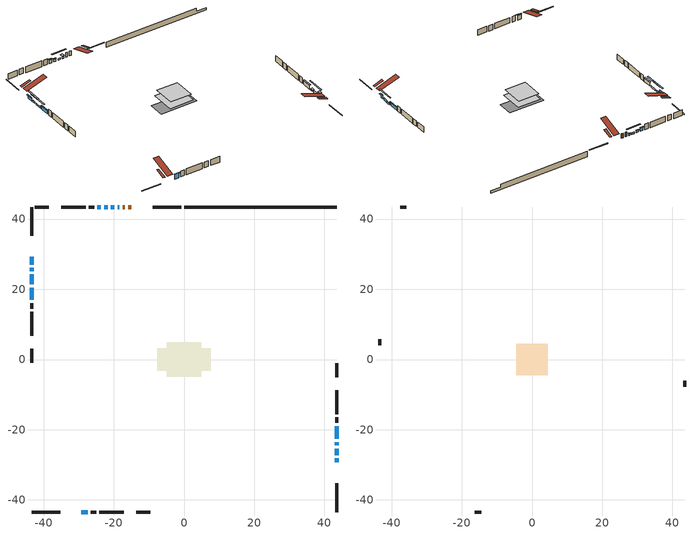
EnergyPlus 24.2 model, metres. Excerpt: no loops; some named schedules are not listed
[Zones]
conditioned space
 floor adiabatic (AdiabaticFloorConstruction): -4.94,-4.94 -4.94,4.94 4.94,4.94 4.94,-4.94 z1.06
 floor foundation (Slab1 construction): -7.62,-3.2 -7.62,3.2 7.62,3.2 7.62,-3.2 z-1.3
 wall outside (RimJoist1 construction): -0.79,43.42 -8.91,43.42 / -43.42,-43.42 -35.3,-43.42 / -43.42,43.42 -43.42,35.3 / 43.42,-43.42 43.42,-35.3 z1.06:1.36
 wall outside (AdiabaticWallConstruction 1): -15.02,43.42 -15.89,43.42 / -16.82,43.42 -17.46,43.42 z1.06:3.09
 wall outside (AdiabaticWallConstruction): 43.42,-29.19 43.42,-28.12 z1.06:2.71; -43.42,29.19 -43.42,27 z1.06:2.38; -29.19,-43.42 -27.46,-43.42 z1.06:3.07; -18.38,43.42 -18.92,43.42 z1.06:1.95; 43.42,-27.19 43.42,-25.36 / -21.74,43.42 -22.71,43.42 z1.06:2.03; -19.84,43.42 -20.81,43.42 z1.06:1.77; -43.42,26.08 -43.42,25.14 z1.06:1.82; -43.42,24.21 -43.42,21.36 z1.06:1.62; 43.42,-24.44 43.42,-23.54 z1.06:1.48; 43.42,-22.62 43.42,-18.96 / -23.64,43.42 -24.63,43.42 z1.06:2.58; -43.42,20.43 -43.42,16.97 z1.06:2.61
 wall outside (Wall1 construction): -25.56,43.42 -27.08,43.42 / -26.53,-43.42 -25,-43.42 / -43.42,16.05 -43.42,14.52 / 43.42,-18.03 43.42,-16.5 z1.06:3.5
 wall outside (Wall2 construction): -28.01,43.42 -34.9,43.42 / -24.07,-43.42 -17.19,-43.42 / -43.42,13.59 -43.42,6.7 / 43.42,-15.57 43.42,-8.69 z1.06:3.5
 wall outside (Wall4 construction): -38.5,43.42 -42.49,43.42 / -13.59,-43.42 -9.6,-43.42 / -43.42,3.1 -43.42,-0.89 / 43.42,-5.09 43.42,-1.1 z1.06:3.5
 wall foundation (FoundationWall1 construction): 0.14,43.42,-1.3 0.14,43.42,1.06 39.09,43.42,1.06 39.09,43.42,-0.34 43.42,43.42,-0.34 43.42,43.42,-1.3
 window (WindowConstruction 7): 43.42,-29.19 43.42,-28.12 z1.06:2.71
 window (WindowConstruction 5): -43.42,29.19 -43.42,27 z1.06:2.38
 window (WindowConstruction 6): -29.19,-43.42 -27.46,-43.42 z1.06:3.07
 window (WindowConstruction 12): -18.38,43.42 -18.92,43.42 z1.06:1.95
 window (WindowConstruction 8): 43.42,-27.19 43.42,-25.36 z1.06:2.03
 window (WindowConstruction 9): -19.85,43.42 -20.81,43.42 z1.06:1.77
 window (WindowConstruction 10): -43.42,26.08 -43.42,25.14 z1.06:1.82
 window (WindowConstruction 11): -43.42,24.21 -43.42,21.36 z1.06:1.62
 window (WindowConstruction): 43.42,-24.43 43.42,-23.54 z1.06:1.48
 window (WindowConstruction 1): 43.42,-22.61 43.42,-18.96 z1.06:2.58
 window (WindowConstruction 2): -21.74,43.42 -22.71,43.42 z1.06:2.03
 window (WindowConstruction 3): -23.64,43.42 -24.63,43.42 z1.06:2.58
 window (WindowConstruction 4): -43.42,20.43 -43.42,16.97 z1.06:2.61
 door (Door): -15.03,43.42 -15.89,43.42 z1.06:3.09
 door (Door 1): -16.82,43.42 -17.45,43.42 z1.06:3.09
 ceiling adiabatic (AdiabaticFloorConstruction): 4.94,-4.94 4.94,4.94 -4.94,4.94 -4.94,-4.94 z1.06
 roof outside (Roof1 construction): -10.86,43.42,3.5 -10.86,39.54,4.79 -9.84,39.54,4.79 -9.84,43.42,3.5; -33.35,-43.42,3.5 -33.35,-39.54,4.79 -34.37,-39.54,4.79 -34.37,-43.42,3.5; -43.42,33.35,3.5 -39.54,33.35,4.79 -39.54,34.37,4.79 -43.42,34.37,3.5; 43.42,-33.35,3.5 39.54,-33.35,4.79 39.54,-34.37,4.79 43.42,-34.37,3.5
attic - vented
 floor to conditioned space (Floor1 construction Reversed): -4.49,-4.49 -4.49,4.49 4.49,4.49 4.49,-4.49 z3.5
 wall outside (Wall3 construction): -35.83,43.42 -37.57,43.42 / -16.26,-43.42 -14.52,-43.42 / -43.42,5.78 -43.42,4.03 / 43.42,-7.76 43.42,-6.01 z1.06:3.5
 roof outside (Roof2 construction): -14.1,43.42,3.5 -14.1,34.66,6.42 -11.79,34.66,6.42 -11.79,43.42,3.5; -30.12,-43.42,3.5 -30.12,-34.66,6.42 -32.42,-34.66,6.42 -32.42,-43.42,3.5; -43.42,30.12,3.5 -34.66,30.12,6.42 -34.66,32.42,6.42 -43.42,32.42,3.5; 43.42,-30.12,3.5 34.66,-30.12,6.42 34.66,-32.42,6.42 43.42,-32.42,3.5
shading: 43.42,-27.92 43.42,-29.39 44.18,-29.39 44.18,-27.92 z2.91; -43.42,26.8 -43.42,29.39 -43.83,29.39 -43.83,26.8 z2.58; -27.26,-43.42 -29.39,-43.42 -29.39,-43.83 -27.26,-43.83 z3.27; -19.12,43.42 -18.18,43.42 -18.18,44.64 -19.12,44.64 z2.15; 43.42,-22.72 43.42,-29.83 43.83,-29.83 43.83,-22.72 z4.67; -23.45,43.42 -17.21,43.42 -17.21,43.83 -23.45,43.83 z4.41; -43.42,22.5 -43.42,28.72 -43.83,28.72 -43.83,22.5 z4.46; -43.42,18.72 -43.42,26.85 -43.83,26.85 -43.83,18.72 z4.26; 43.42,-23.34 43.42,-24.63 44.18,-24.63 44.18,-23.34 z1.68; 43.42,-18.76 43.42,-22.82 43.83,-22.82 43.83,-18.76 z2.79; -22.91,43.42 -21.54,43.42 -21.54,43.83 -22.91,43.83 z2.23; -24.83,43.42 -23.44,43.42 -23.44,43.83 -24.83,43.83 z2.79; -43.42,16.77 -43.42,20.63 -43.83,20.63 -43.83,16.77 z2.81
[Building]
Building 1: Terrain=Suburbs
[Site:Location]
Quebec Intl AP_QC: Latitude {deg}=46.8; Longitude {deg}=-71.38; Time Zone {hr}=-5; Elevation {m}=74; Keep Site Location Information=Yes
[Site:GroundTemperature:Shallow]
0.0108218, -2.24938, -2.43038, -1.3578, 2.94801, 7.23376, 10.9493, 13.303, 13.5029, 11.5886, 7.96783, 3.81355
[Site:WaterMainsTemperature]
Calculation Method=Schedule; Temperature Schedule=mains temperature schedule
[Material] Roughness=Rough; Thermal Absorptance=0.9
Name | Thickness {m} | Conductivity {W/m-K} | Density {kg/m3} | Specific Heat {J/kg-K} | Solar Absorptance | Visible Absorptance
asphalt or fiberglass shingles | 0.00635 | 0.162714 | 1121.4 | 1465.45 | 0.4 | 0.4
ceiling loosefill ins | 0.254 | 0.0480833 | 16.02 | 1046.75 | 0.7 | 0.7
ceiling stud and cavity | 0.1397 | 0.31862 | 65.682 | 1177.47 | 0.7 | 0.7
concrete 4.0 in. | 0.1016 | 1.803125 | 2242.8 | 837.4 | 0.7 | 0.7
concrete 8.0 in. | 0.2032 | 1.803125 | 2242.8 | 837.4 | 0.7 | 0.7
door material | 0.04445 | 0.0451087 | 512.64 | 1214.23 | 0.7 | 0.7
floor covering | 0.0127 | 0.0433444 | 54.468 | 1339.84 | 0.6 | 0.6
floor rigid ins; wall rigid ins 1 | 0.512978 | 0.029427 | 32.04 | 1214.23 | 0.7 | 0.7
floor stud and cavity | 0.1397 | 1.75129 | 37.0049 | 1207.88 | 0.7 | 0.7
furniture material conditioned space 1 | 0.1524 | 0.115458 | 640.8 | 1214.23 | 0.6 | 0.6
gypsum board | 0.0127 | 0.160291 | 801 | 837.4 | 0.6 | 0.6
osb sheathing 0.5 in. | 0.0127 | 0.115458 | 512.64 | 1214.23 | 0.7 | 0.7
osb sheathing 0.75 in. | 0.01905 | 0.115458 | 512.64 | 1214.23 | 0.7 | 0.7
osb sheathing 2.0 in. | 0.0508 | 0.115458 | 512.64 | 1214.23 | 0.7 | 0.7
rim joist rigid ins | 0.103632 | 0.029427 | 32.04 | 1214.23 | 0.7 | 0.7
rim joist stud and cavity | 0.0508 | 0.349359 | 125.044 | 1163.47 | 0.6 | 0.6
roof rigid ins; wall rigid ins | 0.051816 | 0.029427 | 32.04 | 1214.23 | 0.7 | 0.7
roof stud and cavity | 0.2032 | 0.114851 | 78.34581 | 1123.46 | 0.7 | 0.7
wall stud and cavity | 0.1397 | 0.0923614 | 139.0536 | 1170.24 | 0.7 | 0.7
wall stud and cavity 1 | 0.1397 | 0.101068 | 139.0536 | 1170.24 | 0.7 | 0.7
wall stud and cavity 2 | 0.0889 | 6.1454 | 50.32683 | 1063.81 | 0.6 | 0.6
wall stud and cavity 3 | 0.1397 | 0.212661 | 139.0536 | 1170.24 | 0.7 | 0.7
wall stud and cavity 4 | 0.0889 | 0.380278 | 52.3479 | 1209.89 | 0.7 | 0.7
wall stud and cavity 5 | 0.0889 | 0.391764 | 83.0341 | 1211.67 | 0.7 | 0.7
wood siding | 0.0254 | 0.102417 | 544.68 | 1172.36 | 0.4 | 0.4
wood siding 1 | 0.00254 | 0.102417 | 544.68 | 1172.36 | 0.4 | 0.4
wood siding 2; wood siding 3; wood siding 4 | 0.0254 | 0.102417 | 544.68 | 1172.36 | 0.7 | 0.7
[WindowMaterial:SimpleGlazingSystem]
Name | U-Factor {W/m2-K} | Solar Heat Gain Coefficient
WindowMaterial | 3.071798 | 0.57
WindowMaterial 1 | 2.035563 | 0.42
WindowMaterial 10 | 2.41315 | 0.33
WindowMaterial 11 | 6.78351 | 0.73
WindowMaterial 2 | 2.23089 | 0.37
WindowMaterial 3 | 2.14515 | 0.4
WindowMaterial 4 | 2.04067 | 0.42
WindowMaterial 5 | 2.20136 | 0.39
WindowMaterial 6 | 6.70685 | 0.75
WindowMaterial 7 | 2.12868 | 0.4
WindowMaterial 8 | 2.4404 | 0.33
WindowMaterial 9 | 2.43529 | 0.33
[Construction]
AdiabaticFloorConstruction: floor stud and cavity, floor rigid ins, osb sheathing 0.75 in., floor covering
AdiabaticWallConstruction: wood siding 3, wall rigid ins 1, wall stud and cavity 4, gypsum board
AdiabaticWallConstruction 1: wood siding 4, wall rigid ins 1, wall stud and cavity 4, gypsum board
Door; Door 1: door material
Floor1 construction Reversed: gypsum board, ceiling stud and cavity, ceiling loosefill ins
FoundationWall1 construction: concrete 8.0 in.
furniture construction conditioned space 1: furniture material conditioned space 1
PartitionWallConstruction: gypsum board, wall stud and cavity 5, gypsum board
RimJoist1 construction: wood siding 2, rim joist rigid ins, osb sheathing 2.0 in., rim joist stud and cavity
Roof1 construction: asphalt or fiberglass shingles, roof rigid ins, osb sheathing 0.75 in., roof stud and cavity, gypsum board
Roof2 construction: asphalt or fiberglass shingles
Slab1 construction: concrete 4.0 in.
Wall1 construction: wood siding, wall rigid ins, osb sheathing 0.5 in., wall stud and cavity, gypsum board
Wall2 construction: wood siding, wall rigid ins, osb sheathing 0.5 in., wall stud and cavity 1, gypsum board
Wall3 construction: wood siding 1, wall stud and cavity 2
Wall4 construction: wood siding, wall rigid ins, osb sheathing 0.5 in., wall stud and cavity 3, gypsum board
WindowConstruction: WindowMaterial
WindowConstruction 1: WindowMaterial 1
WindowConstruction 10: WindowMaterial 9
WindowConstruction 11: WindowMaterial 10
WindowConstruction 12: WindowMaterial 11
WindowConstruction 2: WindowMaterial 2
WindowConstruction 3; WindowConstruction 5: WindowMaterial 3
WindowConstruction 4: WindowMaterial 4
WindowConstruction 6: WindowMaterial 5
WindowConstruction 7: WindowMaterial 6
WindowConstruction 8: WindowMaterial 7
WindowConstruction 9: WindowMaterial 8
[Zone] Multiplier=1; Part of Total Floor Area=Yes
Name | Volume {m3}
attic - vented | 38.2795
conditioned space | 454.9
[Space]
Name | Zone | Volume {m3}
attic - vented 1 | attic - vented | 38.2795
conditioned space 1 | conditioned space | 454.9
[ZoneInfiltration:EffectiveLeakageArea]
infil attic - vented 1: Zone or Space=attic - vented 1; Schedule=Always On Discrete; Effective Air Leakage Area {cm2}=2983.38; Stack Coefficient=0.000372502; Wind Coefficient=1.30402e-05
[ZoneMixing]
whole house fan mix: Zone or Space=attic - vented; Schedule=Always On Continuous; Design Flow Rate Calculation Method=Flow/Zone; Design Flow Rate {m3/s}=0; Source Zone or Space=conditioned space
[SurfaceProperty:ExposedFoundationPerimeter]
Slab1: Exposed Perimeter Calculation Method=TotalExposedPerimeter; Total Exposed Perimeter {m}=43.283
[InternalMass] Zone or ZoneList=conditioned space; Space or SpaceList=conditioned space 1
Name | Construction | Surface Area {m2}
furniture mass conditioned space 1 | furniture construction conditioned space 1 | 78.008
partition wall mass | PartitionWallConstruction | 195.02
[Lights]
interior lighting: Zone or ZoneList or Space or SpaceList=conditioned space 1; Schedule=interior lighting schedule; Design Level Calculation Method=LightingLevel; Lighting Level {W}=343.2; Return Air Fraction=0; Fraction Radiant=0.6; Fraction Visible=0.2; Fraction Replaceable=1
[People]
occupants: Zone or ZoneList or Space or SpaceList=conditioned space 1; Number of People Schedule=occupants schedule; Number of People Calculation Method=People; Number of People=3; Fraction Radiant=0.314171; Sensible Heat Fraction=0.56303; Activity Level Schedule=occupants activity schedule; Carbon Dioxide Generation Rate {m3/s-W}=0; Enable ASHRAE 55 Comfort Warnings=No; Mean Radiant Temperature Calculation Type=EnclosureAveraged
[ElectricEquipment] Zone or ZoneList or Space or SpaceList=conditioned space 1; Design Level Calculation Method=EquipmentLevel
Name | Schedule | Design Level {W} | Fraction Latent | Fraction Radiant | Fraction Lost
clothes dryer | clothes dryer schedule | 140.772 | 0.015 | 0.081 | 0.85
clothes washer | clothes washer schedule | 32.1985 | 0.03 | 0.162 | 0.7
cooking range | cooking range schedule | 215.147 | 0.08 | 0.432 | 0.2
dishwasher | dishwasher schedule | 66.8632 | 0.3 | 0.18 | 0.4
fridge | fridge schedule | 72.9452 | 0 | 0.6 | 0
mech vent house fan | mech vent house fan schedule | 19.9167 | 0 | 0 | 0.5
mech vent house fan cfis | mech vent house fan cfis schedule | 0 | 0 | 0 | 0
mech vent range fan 0 | mech vent range fan 0 schedule | 57 | 0 | 0 | 1
misc plug loads | misc plug loads schedule | 494.7 | 0.045 | 0.513 | 0.1
whole house fan | Always On Discrete | 0 | 0 | 0 | 1
[OtherEquipment] Zone or ZoneList or Space or SpaceList=conditioned space 1; Design Level Calculation Method=EquipmentLevel
Name | Fuel Type | Schedule | Design Level {W} | Fraction Latent | Fraction Radiant | Fraction Lost
clothes dryer 1 | Electricity | clothes dryer schedule | 0 | 0.015 | 0.081 | 0.85
cooking range 1 | Electricity | cooking range schedule | 0 | 0.08 | 0.432 | 0.2
general water use latent | None | general water use schedule | 62.594 | 1 | 0 | 0
general water use sensible | None | general water use schedule | -61.6891 | 0 | 0.6 | 0
mech vent house fan latent load | None | Always On Discrete | 0 | 1 | 0 | 0
mech vent house fan sensible load | None | Always On Discrete | 0 | 0 | 0 | 0
water heater energy adjustment1 | Electricity | Always On Discrete | 0.01 | 0 | 0 | 1
[ZoneInfiltration:DesignFlowRate] Zone or ZoneList or Space or SpaceList=conditioned space 1; Schedule=Always On Discrete; Design Flow Rate Calculation Method=Flow/Zone; Design Flow Rate {m3/s}=0
infil flow; natural vent flow; whole house fan flow
[ZoneControl:Thermostat]
conditioned space Thermostat: Zone or ZoneList=conditioned space; Control Type Schedule=conditioned space Thermostat Schedule; Control 1=conditioned space temperature setpoint; Temperature Difference Between Cutout And Setpoint {deltaC}=0
[ThermostatSetpoint:DualSetpoint]
conditioned space temperature setpoint: Heating Setpoint Temperature Schedule=heating setpoint; Cooling Setpoint Temperature Schedule=cooling setpoint
[Zone equipment]
conditioned space: electric baseboard
[Foundation:Kiva]
Foundation Kiva 1: Initial Indoor Air Temperature {C}=18; Wall Height Above Grade {m}=1.06; Wall Depth Below Slab {m}=0.2032
[Foundation:Kiva:Settings]
Soil Conductivity {W/m-K}=0.849921; Soil Density {kg/m3}=1842.3; Soil Specific Heat {J/kg-K}=418.7; Ground Solar Absorptivity=0.9; Ground Thermal Absorptivity=0.9; Ground Surface Roughness {m}=0.03; Far-Field Width {m}=40; Deep-Ground Boundary Condition=ZeroFlux; Deep-Ground Depth {m}=40; Minimum Cell Dimension {m}=0.2; Maximum Cell Growth Coefficient=3; Simulation Timestep=Timestep
[Exterior:Lights]
exterior lighting: Schedule=exterior lighting schedule; Design Level {W}=75.6
[EnergyManagementSystem:Sensor] Output:Variable or Output:Meter Index Key=conditioned space
Name | Output:Variable or Output:Meter
conditioned_space_clg_unmet_s | Zone Cooling Setpoint Not Met Time
conditioned_space_htg_unmet_s | Zone Heating Setpoint Not Met Time
fridge_tin_s; tin_s; tin_s_1 | Zone Mean Air Temperature
tout_s | Zone Outdoor Air Drybulb Temperature
win_s | Zone Air Humidity Ratio
[Schedule:Constant]
Name | Hourly Value
Always On Continuous; mech vent house fan schedule; mech vent house fan cfis schedule; Always On Discrete | 1
occupants activity schedule | 117.228
fridge schedule | 0
[Schedule:Week:Daily]
interior lighting schedule Week Rule - Jan1-Jan27: interior lighting schedule day, interior lighting schedule day, interior lighting schedule day, interior lighting schedule day, interior lighting schedule day, interior lighting schedule day, interior lighting schedule day, interior lighting schedule default day, interior lighting schedule default day, interior lighting schedule default day, interior lighting schedule default day, interior lighting schedule default day
interior lighting schedule Week Rule - Jan28-Feb3: interior lighting schedule day, interior lighting schedule day, interior lighting schedule day, interior lighting schedule day, interior lighting schedule day 1, interior lighting schedule day 1, interior lighting schedule day 1, interior lighting schedule default day, interior lighting schedule default day, interior lighting schedule default day, interior lighting schedule default day, interior lighting schedule default day
interior lighting schedule Week Rule - Feb4-Feb24: interior lighting schedule day 1, interior lighting schedule day 1, interior lighting schedule day 1, interior lighting schedule day 1, interior lighting schedule day 1, interior lighting schedule day 1, interior lighting schedule day 1, interior lighting schedule default day, interior lighting schedule default day, interior lighting schedule default day, interior lighting schedule default day, interior lighting schedule default day
interior lighting schedule Week Rule - Feb25-Mar3: interior lighting schedule day 1, interior lighting schedule day 1, interior lighting schedule day 1, interior lighting schedule day 1, interior lighting schedule day 2, interior lighting schedule day 2, interior lighting schedule day 2, interior lighting schedule default day, interior lighting schedule default day, interior lighting schedule default day, interior lighting schedule default day, interior lighting schedule default day
interior lighting schedule Week Rule - Mar4-Mar31: interior lighting schedule day 2, interior lighting schedule day 2, interior lighting schedule day 2, interior lighting schedule day 2, interior lighting schedule day 2, interior lighting schedule day 2, interior lighting schedule day 2, interior lighting schedule default day, interior lighting schedule default day, interior lighting schedule default day, interior lighting schedule default day, interior lighting schedule default day
interior lighting schedule Week Rule - Apr1-Apr28: interior lighting schedule day 3, interior lighting schedule day 3, interior lighting schedule day 3, interior lighting schedule day 3, interior lighting schedule day 3, interior lighting schedule day 3, interior lighting schedule day 3, interior lighting schedule default day, interior lighting schedule default day, interior lighting schedule default day, interior lighting schedule default day, interior lighting schedule default day
interior lighting schedule Week Rule - Apr29-May5: interior lighting schedule day 3, interior lighting schedule day 3, interior lighting schedule day 4, interior lighting schedule day 4, interior lighting schedule day 4, interior lighting schedule day 4, interior lighting schedule day 4, interior lighting schedule default day, interior lighting schedule default day, interior lighting schedule default day, interior lighting schedule default day, interior lighting schedule default day
interior lighting schedule Week Rule - May6-May26: interior lighting schedule day 4, interior lighting schedule day 4, interior lighting schedule day 4, interior lighting schedule day 4, interior lighting schedule day 4, interior lighting schedule day 4, interior lighting schedule day 4, interior lighting schedule default day, interior lighting schedule default day, interior lighting schedule default day, interior lighting schedule default day, interior lighting schedule default day
interior lighting schedule Week Rule - May27-Jun2: interior lighting schedule day 4, interior lighting schedule day 4, interior lighting schedule day 4, interior lighting schedule day 4, interior lighting schedule day 4, interior lighting schedule day 5, interior lighting schedule day 5, interior lighting schedule default day, interior lighting schedule default day, interior lighting schedule default day, interior lighting schedule default day, interior lighting schedule default day
interior lighting schedule Week Rule - Jun3-Jun30: interior lighting schedule day 5, interior lighting schedule day 5, interior lighting schedule day 5, interior lighting schedule day 5, interior lighting schedule day 5, interior lighting schedule day 5, interior lighting schedule day 5, interior lighting schedule default day, interior lighting schedule default day, interior lighting schedule default day, interior lighting schedule default day, interior lighting schedule default day
interior lighting schedule Week Rule - Jul1-Jul28: interior lighting schedule day 6, interior lighting schedule day 6, interior lighting schedule day 6, interior lighting schedule day 6, interior lighting schedule day 6, interior lighting schedule day 6, interior lighting schedule day 6, interior lighting schedule default day, interior lighting schedule default day, interior lighting schedule default day, interior lighting schedule default day, interior lighting schedule default day
interior lighting schedule Week Rule - Jul29-Aug4: interior lighting schedule day 6, interior lighting schedule day 6, interior lighting schedule day 6, interior lighting schedule day 7, interior lighting schedule day 7, interior lighting schedule day 7, interior lighting schedule day 7, interior lighting schedule default day, interior lighting schedule default day, interior lighting schedule default day, interior lighting schedule default day, interior lighting schedule default day
interior lighting schedule Week Rule - Aug5-Aug25: interior lighting schedule day 7, interior lighting schedule day 7, interior lighting schedule day 7, interior lighting schedule day 7, interior lighting schedule day 7, interior lighting schedule day 7, interior lighting schedule day 7, interior lighting schedule default day, interior lighting schedule default day, interior lighting schedule default day, interior lighting schedule default day, interior lighting schedule default day
interior lighting schedule Week Rule - Aug26-Sep1: interior lighting schedule day 7, interior lighting schedule day 7, interior lighting schedule day 7, interior lighting schedule day 7, interior lighting schedule day 7, interior lighting schedule day 7, interior lighting schedule day 8, interior lighting schedule default day, interior lighting schedule default day, interior lighting schedule default day, interior lighting schedule default day, interior lighting schedule default day
interior lighting schedule Week Rule - Sep2-Sep29: interior lighting schedule day 8, interior lighting schedule day 8, interior lighting schedule day 8, interior lighting schedule day 8, interior lighting schedule day 8, interior lighting schedule day 8, interior lighting schedule day 8, interior lighting schedule default day, interior lighting schedule default day, interior lighting schedule default day, interior lighting schedule default day, interior lighting schedule default day
interior lighting schedule Week Rule - Sep30-Oct6: interior lighting schedule day 8, interior lighting schedule day 9, interior lighting schedule day 9, interior lighting schedule day 9, interior lighting schedule day 9, interior lighting schedule day 9, interior lighting schedule day 9, interior lighting schedule default day, interior lighting schedule default day, interior lighting schedule default day, interior lighting schedule default day, interior lighting schedule default day
interior lighting schedule Week Rule - Oct7-Oct27: interior lighting schedule day 9, interior lighting schedule day 9, interior lighting schedule day 9, interior lighting schedule day 9, interior lighting schedule day 9, interior lighting schedule day 9, interior lighting schedule day 9, interior lighting schedule default day, interior lighting schedule default day, interior lighting schedule default day, interior lighting schedule default day, interior lighting schedule default day
interior lighting schedule Week Rule - Oct28-Nov3: interior lighting schedule day 9, interior lighting schedule day 9, interior lighting schedule day 9, interior lighting schedule day 9, interior lighting schedule day 10, interior lighting schedule day 10, interior lighting schedule day 10, interior lighting schedule default day, interior lighting schedule default day, interior lighting schedule default day, interior lighting schedule default day, interior lighting schedule default day
interior lighting schedule Week Rule - Nov4-Nov24: interior lighting schedule day 10, interior lighting schedule day 10, interior lighting schedule day 10, interior lighting schedule day 10, interior lighting schedule day 10, interior lighting schedule day 10, interior lighting schedule day 10, interior lighting schedule default day, interior lighting schedule default day, interior lighting schedule default day, interior lighting schedule default day, interior lighting schedule default day
interior lighting schedule Week Rule - Nov25-Dec1: interior lighting schedule day 10, interior lighting schedule day 10, interior lighting schedule day 10, interior lighting schedule day 10, interior lighting schedule day 10, interior lighting schedule day 10, interior lighting schedule day 11, interior lighting schedule default day, interior lighting schedule default day, interior lighting schedule default day, interior lighting schedule default day, interior lighting schedule default day
interior lighting schedule Week Rule - Dec2-Dec31: interior lighting schedule day 11, interior lighting schedule day 11, interior lighting schedule day 11, interior lighting schedule day 11, interior lighting schedule day 11, interior lighting schedule day 11, interior lighting schedule day 11, interior lighting schedule default day, interior lighting schedule default day, interior lighting schedule default day, interior lighting schedule default day, interior lighting schedule default day
occupants schedule Week Rule - Jan1-Dec31: occupants schedule day, occupants schedule day, occupants schedule day, occupants schedule day, occupants schedule day, occupants schedule day, occupants schedule day, occupants schedule default day, occupants schedule default day, occupants schedule default day, occupants schedule default day, occupants schedule default day
clothes dryer schedule Week Rule - Jan1-Dec31: clothes dryer schedule day, clothes dryer schedule day, clothes dryer schedule day, clothes dryer schedule day, clothes dryer schedule day, clothes dryer schedule day, clothes dryer schedule day, clothes dryer schedule default day, clothes dryer schedule default day, clothes dryer schedule default day, clothes dryer schedule default day, clothes dryer schedule default day
clothes washer schedule Week Rule - Jan1-Dec31: clothes washer schedule day, clothes washer schedule day, clothes washer schedule day, clothes washer schedule day, clothes washer schedule day, clothes washer schedule day, clothes washer schedule day, clothes washer schedule default day, clothes washer schedule default day, clothes washer schedule default day, clothes washer schedule default day, clothes washer schedule default day
cooking range schedule Week Rule - Jan1-Dec31: cooking range schedule day, cooking range schedule day, cooking range schedule day, cooking range schedule day, cooking range schedule day, cooking range schedule day, cooking range schedule day, cooking range schedule default day, cooking range schedule default day, cooking range schedule default day, cooking range schedule default day, cooking range schedule default day
dishwasher schedule Week Rule - Jan1-Dec31: dishwasher schedule day, dishwasher schedule day, dishwasher schedule day, dishwasher schedule day, dishwasher schedule day, dishwasher schedule day, dishwasher schedule day, dishwasher schedule default day, dishwasher schedule default day, dishwasher schedule default day, dishwasher schedule default day, dishwasher schedule default day
mech vent range fan 0 schedule Week Rule - Jan1-Dec31: mech vent range fan 0 schedule day, mech vent range fan 0 schedule day, mech vent range fan 0 schedule day, mech vent range fan 0 schedule day, mech vent range fan 0 schedule day, mech vent range fan 0 schedule day, mech vent range fan 0 schedule day, mech vent range fan 0 schedule default day, mech vent range fan 0 schedule default day, mech vent range fan 0 schedule default day, mech vent range fan 0 schedule default day, mech vent range fan 0 schedule default day
misc plug loads schedule Week Rule - Jan1-Dec31: misc plug loads schedule day, misc plug loads schedule day, misc plug loads schedule day, misc plug loads schedule day, misc plug loads schedule day, misc plug loads schedule day, misc plug loads schedule day, misc plug loads schedule default day, misc plug loads schedule default day, misc plug loads schedule default day, misc plug loads schedule default day, misc plug loads schedule default day
general water use schedule Week Rule - Jan1-Dec31: general water use schedule day, general water use schedule day, general water use schedule day, general water use schedule day, general water use schedule day, general water use schedule day, general water use schedule day, general water use schedule default day, general water use schedule default day, general water use schedule default day, general water use schedule default day, general water use schedule default day
exterior lighting schedule Week Rule - Jan1-Jan27: exterior lighting schedule day, exterior lighting schedule day, exterior lighting schedule day, exterior lighting schedule day, exterior lighting schedule day, exterior lighting schedule day, exterior lighting schedule day, exterior lighting schedule default day, exterior lighting schedule default day, exterior lighting schedule default day, exterior lighting schedule default day, exterior lighting schedule default day
exterior lighting schedule Week Rule - Jan28-Feb3: exterior lighting schedule day, exterior lighting schedule day, exterior lighting schedule day, exterior lighting schedule day, exterior lighting schedule day 1, exterior lighting schedule day 1, exterior lighting schedule day 1, exterior lighting schedule default day, exterior lighting schedule default day, exterior lighting schedule default day, exterior lighting schedule default day, exterior lighting schedule default day
exterior lighting schedule Week Rule - Feb4-Feb24: exterior lighting schedule day 1, exterior lighting schedule day 1, exterior lighting schedule day 1, exterior lighting schedule day 1, exterior lighting schedule day 1, exterior lighting schedule day 1, exterior lighting schedule day 1, exterior lighting schedule default day, exterior lighting schedule default day, exterior lighting schedule default day, exterior lighting schedule default day, exterior lighting schedule default day
exterior lighting schedule Week Rule - Feb25-Mar3: exterior lighting schedule day 1, exterior lighting schedule day 1, exterior lighting schedule day 1, exterior lighting schedule day 1, exterior lighting schedule day 2, exterior lighting schedule day 2, exterior lighting schedule day 2, exterior lighting schedule default day, exterior lighting schedule default day, exterior lighting schedule default day, exterior lighting schedule default day, exterior lighting schedule default day
exterior lighting schedule Week Rule - Mar4-Mar31: exterior lighting schedule day 2, exterior lighting schedule day 2, exterior lighting schedule day 2, exterior lighting schedule day 2, exterior lighting schedule day 2, exterior lighting schedule day 2, exterior lighting schedule day 2, exterior lighting schedule default day, exterior lighting schedule default day, exterior lighting schedule default day, exterior lighting schedule default day, exterior lighting schedule default day
exterior lighting schedule Week Rule - Apr1-Apr28: exterior lighting schedule day 3, exterior lighting schedule day 3, exterior lighting schedule day 3, exterior lighting schedule day 3, exterior lighting schedule day 3, exterior lighting schedule day 3, exterior lighting schedule day 3, exterior lighting schedule default day, exterior lighting schedule default day, exterior lighting schedule default day, exterior lighting schedule default day, exterior lighting schedule default day
exterior lighting schedule Week Rule - Apr29-May5: exterior lighting schedule day 3, exterior lighting schedule day 3, exterior lighting schedule day 4, exterior lighting schedule day 4, exterior lighting schedule day 4, exterior lighting schedule day 4, exterior lighting schedule day 4, exterior lighting schedule default day, exterior lighting schedule default day, exterior lighting schedule default day, exterior lighting schedule default day, exterior lighting schedule default day
exterior lighting schedule Week Rule - May6-May26: exterior lighting schedule day 4, exterior lighting schedule day 4, exterior lighting schedule day 4, exterior lighting schedule day 4, exterior lighting schedule day 4, exterior lighting schedule day 4, exterior lighting schedule day 4, exterior lighting schedule default day, exterior lighting schedule default day, exterior lighting schedule default day, exterior lighting schedule default day, exterior lighting schedule default day
exterior lighting schedule Week Rule - May27-Jun2: exterior lighting schedule day 4, exterior lighting schedule day 4, exterior lighting schedule day 4, exterior lighting schedule day 4, exterior lighting schedule day 4, exterior lighting schedule day 5, exterior lighting schedule day 5, exterior lighting schedule default day, exterior lighting schedule default day, exterior lighting schedule default day, exterior lighting schedule default day, exterior lighting schedule default day
exterior lighting schedule Week Rule - Jun3-Jun30: exterior lighting schedule day 5, exterior lighting schedule day 5, exterior lighting schedule day 5, exterior lighting schedule day 5, exterior lighting schedule day 5, exterior lighting schedule day 5, exterior lighting schedule day 5, exterior lighting schedule default day, exterior lighting schedule default day, exterior lighting schedule default day, exterior lighting schedule default day, exterior lighting schedule default day
exterior lighting schedule Week Rule - Jul1-Jul28: exterior lighting schedule day 6, exterior lighting schedule day 6, exterior lighting schedule day 6, exterior lighting schedule day 6, exterior lighting schedule day 6, exterior lighting schedule day 6, exterior lighting schedule day 6, exterior lighting schedule default day, exterior lighting schedule default day, exterior lighting schedule default day, exterior lighting schedule default day, exterior lighting schedule default day
exterior lighting schedule Week Rule - Jul29-Aug4: exterior lighting schedule day 6, exterior lighting schedule day 6, exterior lighting schedule day 6, exterior lighting schedule day 7, exterior lighting schedule day 7, exterior lighting schedule day 7, exterior lighting schedule day 7, exterior lighting schedule default day, exterior lighting schedule default day, exterior lighting schedule default day, exterior lighting schedule default day, exterior lighting schedule default day
exterior lighting schedule Week Rule - Aug5-Aug25: exterior lighting schedule day 7, exterior lighting schedule day 7, exterior lighting schedule day 7, exterior lighting schedule day 7, exterior lighting schedule day 7, exterior lighting schedule day 7, exterior lighting schedule day 7, exterior lighting schedule default day, exterior lighting schedule default day, exterior lighting schedule default day, exterior lighting schedule default day, exterior lighting schedule default day
exterior lighting schedule Week Rule - Aug26-Sep1: exterior lighting schedule day 7, exterior lighting schedule day 7, exterior lighting schedule day 7, exterior lighting schedule day 7, exterior lighting schedule day 7, exterior lighting schedule day 7, exterior lighting schedule day 8, exterior lighting schedule default day, exterior lighting schedule default day, exterior lighting schedule default day, exterior lighting schedule default day, exterior lighting schedule default day
[Schedule:Year]
interior lighting schedule: interior lighting schedule Week Rule - Jan1-Jan27, 1, 1, 1, 27, interior lighting schedule Week Rule - Jan28-Feb3, 1, 28, 2, 3, interior lighting schedule Week Rule - Feb4-Feb24, 2, 4, 2, 24, interior lighting schedule Week Rule - Feb25-Mar3, 2, 25, 3, 3, interior lighting schedule Week Rule - Mar4-Mar31, 3, 4, 3, 31, interior lighting schedule Week Rule - Apr1-Apr28, 4, 1, 4, 28, interior lighting schedule Week Rule - Apr29-May5, 4, 29, 5, 5, interior lighting schedule Week Rule - May6-May26, 5, 6, 5, 26, interior lighting schedule Week Rule - May27-Jun2, 5, 27, 6, 2, interior lighting schedule Week Rule - Jun3-Jun30, 6, 3, 6, 30, interior lighting schedule Week Rule - Jul1-Jul28, 7, 1, 7, 28, interior lighting schedule Week Rule - Jul29-Aug4, 7, 29, 8, 4, interior lighting schedule Week Rule - Aug5-Aug25, 8, 5, 8, 25, interior lighting schedule Week Rule - Aug26-Sep1, 8, 26, 9, 1, interior lighting schedule Week Rule - Sep2-Sep29, 9, 2, 9, 29, interior lighting schedule Week Rule - Sep30-Oct6, 9, 30, 10, 6, interior lighting schedule Week Rule - Oct7-Oct27, 10, 7, 10, 27, interior lighting schedule Week Rule - Oct28-Nov3, 10, 28, 11, 3, interior lighting schedule Week Rule - Nov4-Nov24, 11, 4, 11, 24, interior lighting schedule Week Rule - Nov25-Dec1, 11, 25, 12, 1, interior lighting schedule Week Rule - Dec2-Dec31, 12, 2, 12, 31
occupants schedule: occupants schedule Week Rule - Jan1-Dec31, 1, 1, 12, 31
clothes dryer schedule: clothes dryer schedule Week Rule - Jan1-Dec31, 1, 1, 12, 31
clothes washer schedule: clothes washer schedule Week Rule - Jan1-Dec31, 1, 1, 12, 31
cooking range schedule: cooking range schedule Week Rule - Jan1-Dec31, 1, 1, 12, 31
dishwasher schedule: dishwasher schedule Week Rule - Jan1-Dec31, 1, 1, 12, 31
mech vent range fan 0 schedule: mech vent range fan 0 schedule Week Rule - Jan1-Dec31, 1, 1, 12, 31
misc plug loads schedule: misc plug loads schedule Week Rule - Jan1-Dec31, 1, 1, 12, 31
general water use schedule: general water use schedule Week Rule - Jan1-Dec31, 1, 1, 12, 31
exterior lighting schedule: exterior lighting schedule Week Rule - Jan1-Jan27, 1, 1, 1, 27, exterior lighting schedule Week Rule - Jan28-Feb3, 1, 28, 2, 3, exterior lighting schedule Week Rule - Feb4-Feb24, 2, 4, 2, 24, exterior lighting schedule Week Rule - Feb25-Mar3, 2, 25, 3, 3, exterior lighting schedule Week Rule - Mar4-Mar31, 3, 4, 3, 31, exterior lighting schedule Week Rule - Apr1-Apr28, 4, 1, 4, 28, exterior lighting schedule Week Rule - Apr29-May5, 4, 29, 5, 5, exterior lighting schedule Week Rule - May6-May26, 5, 6, 5, 26, exterior lighting schedule Week Rule - May27-Jun2, 5, 27, 6, 2, exterior lighting schedule Week Rule - Jun3-Jun30, 6, 3, 6, 30, exterior lighting schedule Week Rule - Jul1-Jul28, 7, 1, 7, 28, exterior lighting schedule Week Rule - Jul29-Aug4, 7, 29, 8, 4, exterior lighting schedule Week Rule - Aug5-Aug25, 8, 5, 8, 25, exterior lighting schedule Week Rule - Aug26-Sep1, 8, 26, 9, 1, exterior lighting schedule Week Rule - Sep2-Sep29, 9, 2, 9, 29, exterior lighting schedule Week Rule - Sep30-Oct6, 9, 30, 10, 6, exterior lighting schedule Week Rule - Oct7-Oct27, 10, 7, 10, 27, exterior lighting schedule Week Rule - Oct28-Nov3, 10, 28, 11, 3, exterior lighting schedule Week Rule - Nov4-Nov24, 11, 4, 11, 24, exterior lighting schedule Week Rule - Nov25-Dec1, 11, 25, 12, 1, exterior lighting schedule Week Rule - Dec2-Dec31, 12, 2, 12, 31
[Schedule:Compact]
conditioned space Thermostat Schedule: Through: 12/31, For: AllDays, Until: 24:00, 4
mains temperature schedule: Through: 01/01, For: AllDays, Until: 24:00, 5.175, Through: 01/02, For: AllDays, Until: 24:00, 5.10167, Through: 01/03, For: AllDays, Until: 24:00, 5.02889, Through: 01/04, For: AllDays, Until: 24:00, 4.95778, Through: 01/05, For: AllDays, Until: 24:00, 4.88778, Through: 01/06, For: AllDays, Until: 24:00, 4.81833, Through: 01/07, For: AllDays, Until: 24:00, 4.75056, Through: 01/08, For: AllDays, Until: 24:00, 4.68389, Through: 01/09, For: AllDays, Until: 24:00, 4.61833, Through: 01/10, For: AllDays, Until: 24:00, 4.55389, Through: 01/11, For: AllDays, Until: 24:00, 4.49056, Through: 01/12, For: AllDays, Until: 24:00, 4.42889, Through: 01/13, For: AllDays, Until: 24:00, 4.36778, Through: 01/14, For: AllDays, Until: 24:00, 4.30889, Through: 01/15, For: AllDays, Until: 24:00, 4.25056, Through: 01/16, For: AllDays, Until: 24:00, 4.19389, Through: 01/17, For: AllDays, Until: 24:00, 4.13833, Through: 01/18, For: AllDays, Until: 24:00, 4.08444, Through: 01/19, For: AllDays, Until: 24:00, 4.03167, Through: 01/20, For: AllDays, Until: 24:00, 3.98056, Through: 01/21, For: AllDays, Until: 24:00, 3.93056, Through: 01/22, For: AllDays, Until: 24:00, 3.88222, Through: 01/23, For: AllDays, Until: 24:00, 3.835, Through: 01/24, For: AllDays, Until: 24:00, 3.78944, Through: 01/25, For: AllDays, Until: 24:00, 3.74556, Through: 01/26, For: AllDays, Until: 24:00, 3.70278, Through: 01/27, For: AllDays, Until: 24:00, 3.66167, Through: 01/28, For: AllDays, Until: 24:00, 3.62167, Through: 01/29, For: AllDays, Until: 24:00, 3.58389, Through: 01/30, For: AllDays, Until: 24:00, 3.54722, Through: 01/31, For: AllDays, Until: 24:00, 3.51167, Through: 02/01, For: AllDays, Until: 24:00, 3.47833, Through: 02/02, For: AllDays, Until: 24:00, 3.44611, Through: 02/03, For: AllDays, Until: 24:00, 3.41556, Through: 02/04, For: AllDays, Until: 24:00, 3.38667, Through: 02/05, For: AllDays, Until: 24:00, 3.35944, Through: 02/06, For: AllDays, Until: 24:00, 3.33389, Through: 02/07, For: AllDays, Until: 24:00, 3.30944, Through: 02/08, For: AllDays, Until: 24:00, 3.28667, Through: 02/09, For: AllDays, Until: 24:00, 3.26611, Through: 02/10, For: AllDays, Until: 24:00, 3.24667, Through: 02/11, For: AllDays, Until: 24:00, 3.22889, Through: 02/12, For: AllDays, Until: 24:00, 3.21278, Through: 02/13, For: AllDays, Until: 24:00, 3.19833, Through: 02/14, For: AllDays, Until: 24:00, 3.18556, Through: 02/15, For: AllDays, Until: 24:00, 3.17389, Through: 02/16, For: AllDays, Until: 24:00, 3.16444, Through: 02/17, For: AllDays, Until: 24:00, 3.15667, Through: 02/18, For: AllDays, Until: 24:00, 3.15056, Through: 02/19, For: AllDays, Until: 24:00, 3.14556, Through: 02/20, For: AllDays, Until: 24:00, 3.14278, Through: 02/21, For: AllDays, Until: 24:00, 3.14111, Through: 02/22, For: AllDays, Until: 24:00, 3.14167, Through: 02/23, For: AllDays, Until: 24:00, 3.14333, Through: 02/24, For: AllDays, Until: 24:00, 3.14722, Through: 02/25, For: AllDays, Until: 24:00, 3.15222, Through: 02/26, For: AllDays, Until: 24:00, 3.15944, Through: 02/27, For: AllDays, Until: 24:00, 3.16778, Through: 02/28, For: AllDays, Until: 24:00, 3.17778, Through: 03/01, For: AllDays, Until: 24:00, 3.18944, Through: 03/02, For: AllDays, Until: 24:00, 3.20333, Through: 03/03, For: AllDays, Until: 24:00, 3.21833, Through: 03/04, For: AllDays, Until: 24:00, 3.235, Through: 03/05, For: AllDays, Until: 24:00, 3.25333, Through: 03/06, For: AllDays, Until: 24:00, 3.27333, Through: 03/07, For: AllDays, Until: 24:00, 3.29444, Through: 03/08, For: AllDays, Until: 24:00, 3.31778, Through: 03/09, For: AllDays, Until: 24:00, 3.34222, Through: 03/10, For: AllDays, Until: 24:00, 3.36889, Through: 03/11, For: AllDays, Until: 24:00, 3.39667, Through: 03/12, For: AllDays, Until: 24:00, 3.42611, Through: 03/13, For: AllDays, Until: 24:00, 3.45722, Through: 03/14, For: AllDays, Until: 24:00, 3.49, Through: 03/15, For: AllDays, Until: 24:00, 3.52389, Through: 03/16, For: AllDays, Until: 24:00, 3.55944, Through: 03/17, For: AllDays, Until: 24:00, 3.59667, Through: 03/18, For: AllDays, Until: 24:00, 3.63556, Through: 03/19, For: AllDays, Until: 24:00, 3.67556, Through: 03/20, For: AllDays, Until: 24:00, 3.71722, Through: 03/21, For: AllDays, Until: 24:00, 3.76056, Through: 03/22, For: AllDays, Until: 24:00, 3.80556, Through: 03/23, For: AllDays, Until: 24:00, 3.85111, Through: 03/24, For: AllDays, Until: 24:00, 3.89889, Through: 03/25, For: AllDays, Until: 24:00, 3.94778, Through: 03/26, For: AllDays, Until: 24:00, 3.99833, Through: 03/27, For: AllDays, Until: 24:00, 4.05, Through: 03/28, For: AllDays, Until: 24:00, 4.10333, Through: 03/29, For: AllDays, Until: 24:00, 4.15778, Through: 03/30, For: AllDays, Until: 24:00, 4.21333, Through: 03/31, For: AllDays, Until: 24:00, 4.27056, Through: 04/01, For: AllDays, Until: 24:00, 4.32944, Through: 04/02, For: AllDays, Until: 24:00, 4.38889, Through: 04/03, For: AllDays, Until: 24:00, 4.45, Through: 04/04, For: AllDays, Until: 24:00, 4.51222, Through: 04/05, For: AllDays, Until: 24:00, 4.57611, Through: 04/06, For: AllDays, Until: 24:00, 4.64056, Through: 04/07, For: AllDays, Until: 24:00, 4.70667, Through: 04/08, For: AllDays, Until: 24:00, 4.77389, Through: 04/09, For: AllDays, Until: 24:00, 4.84222, Through: 04/10, For: AllDays, Until: 24:00, 4.91167, Through: 04/11, For: AllDays, Until: 24:00, 4.98278, Through: 04/12, For: AllDays, Until: 24:00, 5.05444, Through: 04/13, For: AllDays, Until: 24:00, 5.12722, Through: 04/14, For: AllDays, Until: 24:00, 5.20111, Through: 04/15, For: AllDays, Until: 24:00, 5.27611, Through: 04/16, For: AllDays, Until: 24:00, 5.35167, Through: 04/17, For: AllDays, Until: 24:00, 5.42889, Through: 04/18, For: AllDays, Until: 24:00, 5.50667, Through: 04/19, For: AllDays, Until: 24:00, 5.58556, Through: 04/20, For: AllDays, Until: 24:00, 5.665, Through: 04/21, For: AllDays, Until: 24:00, 5.74611, Through: 04/22, For: AllDays, Until: 24:00, 5.82722, Through: 04/23, For: AllDays, Until: 24:00, 5.91, Through: 04/24, For: AllDays, Until: 24:00, 5.99278, Through: 04/25, For: AllDays, Until: 24:00, 6.07722, Through: 04/26, For: AllDays, Until: 24:00, 6.16167, Through: 04/27, For: AllDays, Until: 24:00, 6.24722, Through: 04/28, For: AllDays, Until: 24:00, 6.33389, Through: 04/29, For: AllDays, Until: 24:00, 6.42056, Through: 04/30, For: AllDays, Until: 24:00, 6.50833, Through: 05/01, For: AllDays, Until: 24:00, 6.59667, Through: 05/02, For: AllDays, Until: 24:00, 6.68556, Through: 05/03, For: AllDays, Until: 24:00, 6.775, Through: 05/04, For: AllDays, Until: 24:00, 6.86556, Through: 05/05, For: AllDays, Until: 24:00, 6.95611, Through: 05/06, For: AllDays, Until: 24:00, 7.04722, Through: 05/07, For: AllDays, Until: 24:00, 7.13889, Through: 05/08, For: AllDays, Until: 24:00, 7.23111, Through: 05/09, For: AllDays, Until: 24:00, 7.32333, Through: 05/10, For: AllDays, Until: 24:00, 7.41667, Through: 05/11, For: AllDays, Until: 24:00, 7.51, Through: 05/12, For: AllDays, Until: 24:00, 7.60389, Through: 05/13, For: AllDays, Until: 24:00, 7.69778, Through: 05/14, For: AllDays, Until: 24:00, 7.79222, Through: 05/15, For: AllDays, Until: 24:00, 7.88667, Through: 05/16, For: AllDays, Until: 24:00, 7.98167, Through: 05/17, For: AllDays, Until: 24:00, 8.07667, Through: 05/18, For: AllDays, Until: 24:00, 8.17167, Through: 05/19, For: AllDays, Until: 24:00, 8.26722, Through: 05/20, For: AllDays, Until: 24:00, 8.36278, Through: 05/21, For: AllDays, Until: 24:00, 8.45833, Through: 05/22, For: AllDays, Until: 24:00, 8.55444, Through: 05/23, For: AllDays, Until: 24:00, 8.65, Through: 05/24, For: AllDays, Until: 24:00, 8.74611, Through: 05/25, For: AllDays, Until: 24:00, 8.84167, Through: 05/26, For: AllDays, Until: 24:00, 8.93722, Through: 05/27, For: AllDays, Until: 24:00, 9.03333, Through: 05/28, For: AllDays, Until: 24:00, 9.12889, Through: 05/29, For: AllDays, Until: 24:00, 9.22389, Through: 05/30, For: AllDays, Until: 24:00, 9.31944, Through: 05/31, For: AllDays, Until: 24:00, 9.41444, Through: 06/01, For: AllDays, Until: 24:00, 9.50944, Through: 06/02, For: AllDays, Until: 24:00, 9.60389, Through: 06/03, For: AllDays, Until: 24:00, 9.69833, Through: 06/04, For: AllDays, Until: 24:00, 9.79278, Through: 06/05, For: AllDays, Until: 24:00, 9.88667, Through: 06/06, For: AllDays, Until: 24:00, 9.98, Through: 06/07, For: AllDays, Until: 24:00, 10.0728, Through: 06/08, For: AllDays, Until: 24:00, 10.1656, Through: 06/09, For: AllDays, Until: 24:00, 10.2578, Through: 06/10, For: AllDays, Until: 24:00, 10.3494, Through: 06/11, For: AllDays, Until: 24:00, 10.4411, Through: 06/12, For: AllDays, Until: 24:00, 10.5317, Through: 06/13, For: AllDays, Until: 24:00, 10.6222, Through: 06/14, For: AllDays, Until: 24:00, 10.7117, Through: 06/15, For: AllDays, Until: 24:00, 10.8006, Through: 06/16, For: AllDays, Until: 24:00, 10.8889, Through: 06/17, For: AllDays, Until: 24:00, 10.9772, Through: 06/18, For: AllDays, Until: 24:00, 11.0639, Through: 06/19, For: AllDays, Until: 24:00, 11.1506, Through: 06/20, For: AllDays, Until: 24:00, 11.2361, Through: 06/21, For: AllDays, Until: 24:00, 11.3211, Through: 06/22, For: AllDays, Until: 24:00, 11.4056, Through: 06/23, For: AllDays, Until: 24:00, 11.4889, Through: 06/24, For: AllDays, Until: 24:00, 11.5711, Through: 06/25, For: AllDays, Until: 24:00, 11.6533, Through: 06/26, For: AllDays, Until: 24:00, 11.7339, Through: 06/27, For: AllDays, Until: 24:00, 11.8139, Through: 06/28, For: AllDays, Until: 24:00, 11.8928, Through: 06/29, For: AllDays, Until: 24:00, 11.9711, Through: 06/30, For: AllDays, Until: 24:00, 12.0483, Through: 07/01, For: AllDays, Until: 24:00, 12.1244, Through: 07/02, For: AllDays, Until: 24:00, 12.1994, Through: 07/03, For: AllDays, Until: 24:00, 12.2733, Through: 07/04, For: AllDays, Until: 24:00, 12.3467, Through: 07/05, For: AllDays, Until: 24:00, 12.4183, Through: 07/06, For: AllDays, Until: 24:00, 12.4894, Through: 07/07, For: AllDays, Until: 24:00, 12.5589, Through: 07/08, For: AllDays, Until: 24:00, 12.6278, Through: 07/09, For: AllDays, Until: 24:00, 12.695, Through: 07/10, For: AllDays, Until: 24:00, 12.7617, Through: 07/11, For: AllDays, Until: 24:00, 12.8267, Through: 07/12, For: AllDays, Until: 24:00, 12.8906, Through: 07/13, For: AllDays, Until: 24:00, 12.9528, Through: 07/14, For: AllDays, Until: 24:00, 13.0144, Through: 07/15, For: AllDays, Until: 24:00, 13.0744, Through: 07/16, For: AllDays, Until: 24:00, 13.1333, Through: 07/17, For: AllDays, Until: 24:00, 13.1906, Through: 07/18, For: AllDays, Until: 24:00, 13.2467, Through: 07/19, For: AllDays, Until: 24:00, 13.3017, Through: 07/20, For: AllDays, Until: 24:00, 13.355, Through: 07/21, For: AllDays, Until: 24:00, 13.4072, Through: 07/22, For: AllDays, Until: 24:00, 13.4578, Through: 07/23, For: AllDays, Until: 24:00, 13.5067, Through: 07/24, For: AllDays, Until: 24:00, 13.5544, Through: 07/25, For: AllDays, Until: 24:00, 13.6011, Through: 07/26, For: AllDays, Until: 24:00, 13.6461, Through: 07/27, For: AllDays, Until: 24:00, 13.6894, Through: 07/28, For: AllDays, Until: 24:00, 13.7317, Through: 07/29, For: AllDays, Until: 24:00, 13.7722, Through: 07/30, For: AllDays, Until: 24:00, 13.8111, Through: 07/31, For: AllDays, Until: 24:00, 13.8489, Through: 08/01, For: AllDays, Until: 24:00, 13.8844, Through: 08/02, For: AllDays, Until: 24:00, 13.9189, Through: 08/03, For: AllDays, Until: 24:00, 13.9522, Through: 08/04, For: AllDays, Until: 24:00, 13.9833, Through: 08/05, For: AllDays, Until: 24:00, 14.0133, Through: 08/06, For: AllDays, Until: 24:00, 14.0411, Through: 08/07, For: AllDays, Until: 24:00, 14.0678, Through: 08/08, For: AllDays, Until: 24:00, 14.0933, Through: 08/09, For: AllDays, Until: 24:00, 14.1167, Through: 08/10, For: AllDays, Until: 24:00, 14.1383, Through: 08/11, For: AllDays, Until: 24:00, 14.1589, Through: 08/12, For: AllDays, Until: 24:00, 14.1772, Through: 08/13, For: AllDays, Until: 24:00, 14.1944, Through: 08/14, For: AllDays, Until: 24:00, 14.21, Through: 08/15, For: AllDays, Until: 24:00, 14.2233, Through: 08/16, For: AllDays, Until: 24:00, 14.2356, Through: 08/17, For: AllDays, Until: 24:00, 14.2461, Through: 08/18, For: AllDays, Until: 24:00, 14.255, Through: 08/19, For: AllDays, Until: 24:00, 14.2622, Through: 08/20, For: AllDays, Until: 24:00, 14.2678, Through: 08/21, For: AllDays, Until: 24:00, 14.2717, Through: 08/22, For: AllDays, Until: 24:00, 14.2739, Through: 08/23, For: AllDays, Until: 24:00, 14.2744, Through: 08/24, For: AllDays, Until: 24:00, 14.2733, Through: 08/25, For: AllDays, Until: 24:00, 14.2711, Through: 08/26, For: AllDays, Until: 24:00, 14.2667, Through: 08/27, For: AllDays, Until: 24:00, 14.2606, Through: 08/28, For: AllDays, Until: 24:00, 14.2528, Through: 08/29, For: AllDays, Until: 24:00, 14.2439, Through: 08/30, For: AllDays, Until: 24:00, 14.2328, Through: 08/31, For: AllDays, Until: 24:00, 14.2206, Through: 09/01, For: AllDays, Until: 24:00, 14.2061, Through: 09/02, For: AllDays, Until: 24:00, 14.1906, Through: 09/03, For: AllDays, Until: 24:00, 14.1728, Through: 09/04, For: AllDays, Until: 24:00, 14.1539, Through: 09/05, For: AllDays, Until: 24:00, 14.1333, Through: 09/06, For: AllDays, Until: 24:00, 14.1111, Through: 09/07, For: AllDays, Until: 24:00, 14.0872, Through: 09/08, For: AllDays, Until: 24:00, 14.0617, Through: 09/09, For: AllDays, Until: 24:00, 14.035, Through: 09/10, For: AllDays, Until: 24:00, 14.0061, Through: 09/11, For: AllDays, Until: 24:00, 13.9761, Through: 09/12, For: AllDays, Until: 24:00, 13.9444, Through: 09/13, For: AllDays, Until: 24:00, 13.9111, Through: 09/14, For: AllDays, Until: 24:00, 13.8761, Through: 09/15, For: AllDays, Until: 24:00, 13.84, Through: 09/16, For: AllDays, Until: 24:00, 13.8022, Through: 09/17, For: AllDays, Until: 24:00, 13.7628, Through: 09/18, For: AllDays, Until: 24:00, 13.7217, Through: 09/19, For: AllDays, Until: 24:00, 13.6794, Through: 09/20, For: AllDays, Until: 24:00, 13.6356, Through: 09/21, For: AllDays, Until: 24:00, 13.59, Through: 09/22, For: AllDays, Until: 24:00, 13.5433, Through: 09/23, For: AllDays, Until: 24:00, 13.4956, Through: 09/24, For: AllDays, Until: 24:00, 13.4456, Through: 09/25, For: AllDays, Until: 24:00, 13.395, Through: 09/26, For: AllDays, Until: 24:00, 13.3422, Through: 09/27, For: AllDays, Until: 24:00, 13.2883, Through: 09/28, For: AllDays, Until: 24:00, 13.2333, Through: 09/29, For: AllDays, Until: 24:00, 13.1772, Through: 09/30, For: AllDays, Until: 24:00, 13.1194, Through: 10/01, For: AllDays, Until: 24:00, 13.06, Through: 10/02, For: AllDays, Until: 24:00, 13, Through: 10/03, For: AllDays, Until: 24:00, 12.9383, Through: 10/04, For: AllDays, Until: 24:00, 12.8756, Through: 10/05, For: AllDays, Until: 24:00, 12.8111, Through: 10/06, For: AllDays, Until: 24:00, 12.7456, Through: 10/07, For: AllDays, Until: 24:00, 12.6794, Through: 10/08, For: AllDays, Until: 24:00, 12.6117, Through: 10/09, For: AllDays, Until: 24:00, 12.5428, Through: 10/10, For: AllDays, Until: 24:00, 12.4728, Through: 10/11, For: AllDays, Until: 24:00, 12.4017, Through: 10/12, For: AllDays, Until: 24:00, 12.3294, Through: 10/13, For: AllDays, Until: 24:00, 12.2561, Through: 10/14, For: AllDays, Until: 24:00, 12.1817, Through: 10/15, For: AllDays, Until: 24:00, 12.1061, Through: 10/16, For: AllDays, Until: 24:00, 12.03, Through: 10/17, For: AllDays, Until: 24:00, 11.9528, Through: 10/18, For: AllDays, Until: 24:00, 11.8744, Through: 10/19, For: AllDays, Until: 24:00, 11.795, Through: 10/20, For: AllDays, Until: 24:00, 11.715, Through: 10/21, For: AllDays, Until: 24:00, 11.6339, Through: 10/22, For: AllDays, Until: 24:00, 11.5517, Through: 10/23, For: AllDays, Until: 24:00, 11.4689, Through: 10/24, For: AllDays, Until: 24:00, 11.3856, Through: 10/25, For: AllDays, Until: 24:00, 11.3011, Through: 10/26, For: AllDays, Until: 24:00, 11.2161, Through: 10/27, For: AllDays, Until: 24:00, 11.13, Through: 10/28, For: AllDays, Until: 24:00, 11.0433, Through: 10/29, For: AllDays, Until: 24:00, 10.9561, Through: 10/30, For: AllDays, Until: 24:00, 10.8683, Through: 10/31, For: AllDays, Until: 24:00, 10.7794, Through: 11/01, For: AllDays, Until: 24:00, 10.6906, Through: 11/02, For: AllDays, Until: 24:00, 10.6006, Through: 11/03, For: AllDays, Until: 24:00, 10.51, Through: 11/04, For: AllDays, Until: 24:00, 10.4194, Through: 11/05, For: AllDays, Until: 24:00, 10.3278, Through: 11/06, For: AllDays, Until: 24:00, 10.2361, Through: 11/07, For: AllDays, Until: 24:00, 10.1439, Through: 11/08, For: AllDays, Until: 24:00, 10.0511, Through: 11/09, For: AllDays, Until: 24:00, 9.95778, Through: 11/10, For: AllDays, Until: 24:00, 9.86444, Through: 11/11, For: AllDays, Until: 24:00, 9.77056, Through: 11/12, For: AllDays, Until: 24:00, 9.67611, Through: 11/13, For: AllDays, Until: 24:00, 9.58167, Through: 11/14, For: AllDays, Until: 24:00, 9.48722, Through: 11/15, For: AllDays, Until: 24:00, 9.39222, Through: 11/16, For: AllDays, Until: 24:00, 9.29667, Through: 11/17, For: AllDays, Until: 24:00, 9.20167, Through: 11/18, For: AllDays, Until: 24:00, 9.10611, Through: 11/19, For: AllDays, Until: 24:00, 9.01056, Through: 11/20, For: AllDays, Until: 24:00, 8.915, Through: 11/21, For: AllDays, Until: 24:00, 8.81889, Through: 11/22, For: AllDays, Until: 24:00, 8.72333, Through: 11/23, For: AllDays, Until: 24:00, 8.62722, Through: 11/24, For: AllDays, Until: 24:00, 8.53167, Through: 11/25, For: AllDays, Until: 24:00, 8.43611, Through: 11/26, For: AllDays, Until: 24:00, 8.34, Through: 11/27, For: AllDays, Until: 24:00, 8.245, Through: 11/28, For: AllDays, Until: 24:00, 8.14944, Through: 11/29, For: AllDays, Until: 24:00, 8.05389, Through: 11/30, For: AllDays, Until: 24:00, 7.95889, Through: 12/01, For: AllDays, Until: 24:00, 7.86444, Through: 12/02, For: AllDays, Until: 24:00, 7.76944, Through: 12/03, For: AllDays, Until: 24:00, 7.67556, Through: 12/04, For: AllDays, Until: 24:00, 7.58167, Through: 12/05, For: AllDays, Until: 24:00, 7.48778, Through: 12/06, For: AllDays, Until: 24:00, 7.39444, Through: 12/07, For: AllDays, Until: 24:00, 7.30167, Through: 12/08, For: AllDays, Until: 24:00, 7.20889, Through: 12/09, For: AllDays, Until: 24:00, 7.11722, Through: 12/10, For: AllDays, Until: 24:00, 7.02556, Through: 12/11, For: AllDays, Until: 24:00, 6.93444, Through: 12/12, For: AllDays, Until: 24:00, 6.84389, Through: 12/13, For: AllDays, Until: 24:00, 6.75389, Through: 12/14, For: AllDays, Until: 24:00, 6.66444, Through: 12/15, For: AllDays, Until: 24:00, 6.57556, Through: 12/16, For: AllDays, Until: 24:00, 6.48778, Through: 12/17, For: AllDays, Until: 24:00, 6.4, Through: 12/18, For: AllDays, Until: 24:00, 6.31333, Through: 12/19, For: AllDays, Until: 24:00, 6.22722, Through: 12/20, For: AllDays, Until: 24:00, 6.14167, Through: 12/21, For: AllDays, Until: 24:00, 6.05722, Through: 12/22, For: AllDays, Until: 24:00, 5.97333, Through: 12/23, For: AllDays, Until: 24:00, 5.89, Through: 12/24, For: AllDays, Until: 24:00, 5.80778, Through: 12/25, For: AllDays, Until: 24:00, 5.72667, Through: 12/26, For: AllDays, Until: 24:00, 5.64611, Through: 12/27, For: AllDays, Until: 24:00, 5.56667, Through: 12/28, For: AllDays, Until: 24:00, 5.48833, Through: 12/29, For: AllDays, Until: 24:00, 5.41056, Through: 12/30, For: AllDays, Until: 24:00, 5.33389, Through: 12/31, For: AllDays, Until: 24:00, 5.25778
